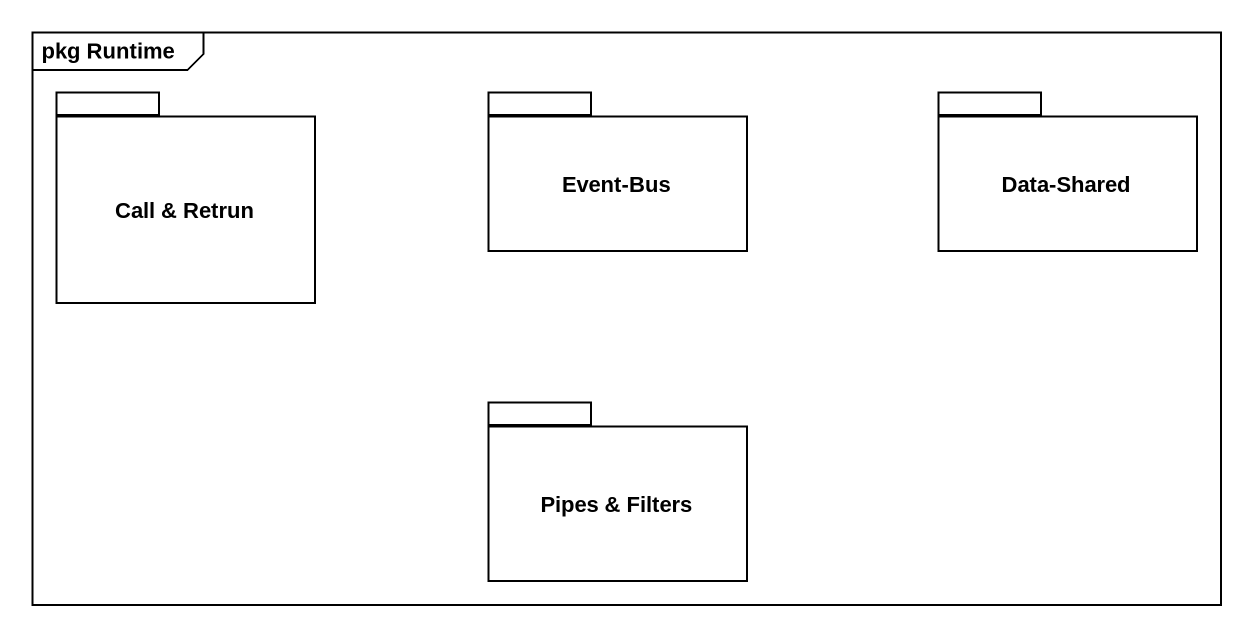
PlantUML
@startuml
mainframe pkg Runtime
package "Call & Retrun" as Call_Retrun {
}
package "Event-Bus" as Event_Bus {
}
package "Data-Shared" as Data_Shared {
}
package "Pipes & Filters" as Pipes_Filters {
}
@enduml
